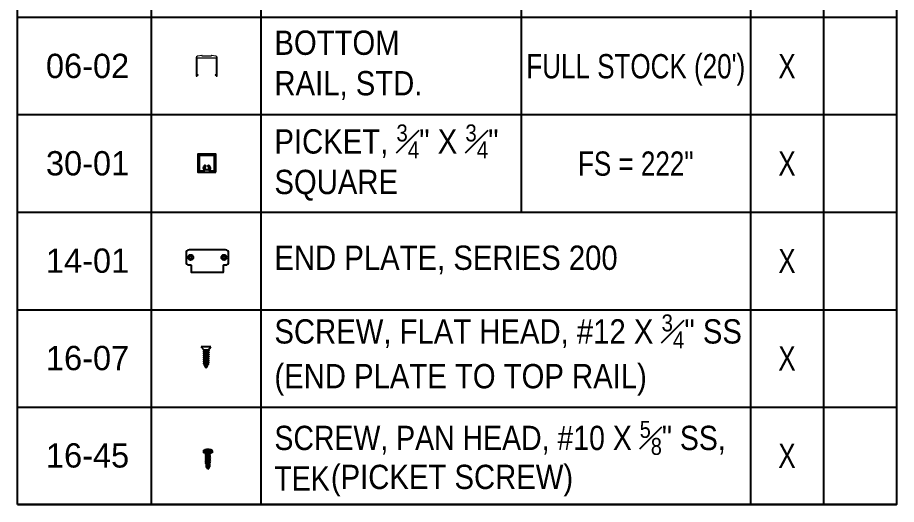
# Model space of a CAD drawing. Header units: inches. Extents: x -333 to 1223, y -450 to 45.
# Drawn here: x 192.6 to 264.9, y -421 to -380.9 of the extents above; entities that cross this region are included whole.
import ezdxf
from ezdxf.enums import TextEntityAlignment as Align

# ---------------------------------------------------------------- set-up
doc = ezdxf.new("R2010")
doc.units = ezdxf.units.IN
doc.header["$MEASUREMENT"] = 0
doc.layers.add('NOTES', color=7, linetype='Continuous')
doc.layers.add('PL', color=252, linetype='Continuous')
doc.styles.add('Schedule', font='GOTHIC.TTF', dxfattribs={"width": 0.9})

# ---------------------------------------------------------------- blocks, each defined once
blk = doc.blocks.new('*U273')
for p, q in [((0, -8.037), (66.27, -8.037)), ((10.993, -13.055), (10.993, -8.037)), ((19.993, -13.055), (19.993, -8.037)), ((41.402, -13.055), (41.402, -8.037)), ((60.27, -13.055), (60.27, -8.037)), ((66.27, -8.037), (66.27, -13.055)), ((66.27, -8.037), (72.27, -8.037)), ((0, -13.055), (66.27, -13.055))]:
    blk.add_line(p, q)
for points in [[(72.27, -13.055), (0, -13.055), (0, 0), (72.27, 0)], [(72.27, 0), (72.27, -77.171)], [(0, -77.171), (72.27, -77.171)]]:
    blk.add_lwpolyline(points)
at = {"layer": 'NOTES', "style": 'Schedule'}
for s, insert, char_height, width, attachment_point in [('{\\LPICKET GATE PARTS LIST}', (36.135, -4.019), 3, 72.26994, 5), ('PART#', (1.089, -9.544), 2, 9.47747, 1), ('IMAGE', (11.651, -9.649), 2, 9.47747, 1), ('NAME', (25.332, -9.544), 2, 9.47747, 1), ('LENGTH', (45.808, -9.544), 2, 9.47747, 1), ('QTY', (61.46, -9.544), 2, 9.47747, 1)]:
    blk.add_mtext(s, dxfattribs=dict(at, insert=insert, char_height=char_height, width=width, attachment_point=attachment_point))
blk = doc.blocks.new('20-02-BLOCK-1')
for p, q in [((72.27, 0), (0, 0)), ((0, -8.015), (0, 0)), ((10.993, 0), (10.993, -8.015)), ((19.993, 0), (19.993, -8.015)), ((41.402, 0), (41.402, -8.015)), ((60.27, 0), (60.27, -8.015)), ((66.27, 0), (66.27, -8.015)), ((72.27, 0), (72.27, -8.015))]:
    blk.add_line(p, q)
at = {"lineweight": 0}
blk.add_lwpolyline([(14.359, -3.985, -0.131652), (14.36, -3.98), (14.4, -3.911, 0.57735), (14.374, -3.866), (14.371, -3.866, 0.267949), (14.345, -3.881), (14.248, -4.05, 0.131652), (14.247, -4.055), (14.247, -4.058, 0.414214), (14.262, -4.073), (14.27, -4.073, -0.414214), (14.297, -4.1), (14.297, -4.101, -0.414214), (14.27, -4.128), (14.261, -4.128, 0.414214), (14.232, -4.157), (14.232, -4.159, 0.414214), (14.261, -4.188), (15.092, -4.188, 0.414214), (15.102, -4.178), (15.102, -4.073, -0.414214), (15.112, -4.063), (15.469, -4.063), (15.484, -4.048), (15.469, -4.063), (15.484, -4.048), (15.499, -4.063), (15.484, -4.048), (15.499, -4.063), (15.857, -4.063, -0.414214), (15.867, -4.073), (15.867, -4.178, 0.414214), (15.877, -4.188), (16.708, -4.188, 0.414214), (16.737, -4.159), (16.737, -4.157, 0.414214), (16.708, -4.128), (16.699, -4.128, -0.414214), (16.672, -4.101), (16.672, -4.1, -0.414214), (16.699, -4.073), (16.707, -4.073, 0.414214), (16.722, -4.058), (16.722, -4.055, 0.131652), (16.72, -4.05), (16.623, -3.881, 0.267949), (16.597, -3.866), (16.595, -3.866, 0.57735), (16.569, -3.911), (16.608, -3.983, -0.127612), (16.61, -3.988), (16.61, -4.108, -0.414214), (16.6, -4.118), (15.939, -4.118, -0.414214), (15.929, -4.108), (15.929, -4.003, 0.414214), (15.919, -3.993), (15.41, -3.993), (15.408, -3.993, 1), (15.403, -3.993), (15.398, -3.993, 1), (15.393, -3.993), (15.39, -3.993), (15.049, -3.993, 0.414214), (15.039, -4.003), (15.039, -4.108, -0.414214), (15.029, -4.118), (14.369, -4.118, -0.414214), (14.359, -4.108), (14.359, -3.985, -0.131652), (14.36, -3.98)], format="xyb", dxfattribs=at)
at = {"layer": 'NOTES', "style": 'Schedule'}
blk.add_text('20-02', height=2, dxfattribs=at).set_placement((5.755, -3.979), align=Align.MIDDLE_CENTER)
at = {"layer": 'NOTES', "insert": (21.12, -3.923), "char_height": 2, "width": 16.70677, "attachment_point": 4, "style": 'Schedule'}
blk.add_mtext('INFILL, STD.', dxfattribs=at)
at = {"layer": 'NOTES', "style": 'Schedule', "width": 0.8}
for tag, p in [('LEN', (50.836, -4.007)), ('QTY', (63.27, -4.007))]:
    blk.add_attdef(tag, text='', height=2, dxfattribs=at).set_placement(p, align=Align.MIDDLE_CENTER)
blk = doc.blocks.new('06-02-BLOCK-1')
for p, q in [((72.27, 0), (0, 0)), ((0, -8.015), (0, 0)), ((10.993, 0), (10.993, -8.015)), ((19.993, 0), (19.993, -8.015)), ((41.402, 0), (41.402, -8.015)), ((60.27, 0), (60.27, -8.015)), ((66.27, 0), (66.27, -8.015)), ((72.27, 0), (72.27, -8.015))]:
    blk.add_line(p, q)
at = {"lineweight": 0}
blk.add_lwpolyline([(15.177, -3.179, -0.414214), (15.167, -3.169), (15.167, -3.131, 0.472266), (15.155, -3.121), (14.799, -3.191, 0.358451), (14.698, -3.313), (14.698, -4.048), (14.714, -4.063), (14.698, -4.079), (14.698, -4.813), (14.757, -4.813, 0.57735), (14.765, -4.798), (14.747, -4.766, -0.57735), (14.756, -4.751), (14.824, -4.751, 1), (14.824, -4.701), (14.778, -4.701, -0.414214), (14.768, -4.691), (14.768, -3.323, -0.414214), (14.778, -3.313), (16.331, -3.313), (16.331, -4.691, -0.414214), (16.321, -4.701), (16.275, -4.701, 1), (16.275, -4.751), (16.344, -4.751, -0.57735), (16.352, -4.766), (16.334, -4.798, 0.57735), (16.342, -4.813), (16.401, -4.813), (16.401, -4.079), (16.386, -4.063), (16.401, -4.048), (16.401, -3.313, 0.358451), (16.3, -3.191), (15.944, -3.121, 0.472266), (15.932, -3.131), (15.932, -3.169, -0.414214), (15.922, -3.179)], format="xyb", close=True, dxfattribs=at)
at = {"layer": 'NOTES', "style": 'Schedule'}
blk.add_text('06-02', height=2, dxfattribs=at).set_placement((5.755, -3.979), align=Align.MIDDLE_CENTER)
at = {"layer": 'NOTES', "insert": (21.12, -3.923), "char_height": 2, "width": 16.70677, "attachment_point": 4, "style": 'Schedule'}
blk.add_mtext('BOTTOM RAIL, STD.', dxfattribs=at)
at = {"layer": 'NOTES', "style": 'Schedule', "width": 0.8}
for tag, p in [('LEN', (50.836, -4.007)), ('QTY', (63.27, -4.007))]:
    blk.add_attdef(tag, text='', height=2, dxfattribs=at).set_placement(p, align=Align.MIDDLE_CENTER)
blk = doc.blocks.new('30-01-BLOCK-1')
for p, q in [((72.27, 0), (0, 0)), ((0, -8.015), (0, 0)), ((10.993, 0), (10.993, -8.015)), ((19.993, 0), (19.993, -8.015)), ((41.402, 0), (41.402, -8.015)), ((60.27, 0), (60.27, -8.015)), ((66.27, 0), (66.27, -8.015)), ((72.27, 0), (72.27, -8.015))]:
    blk.add_line(p, q)
blk.add_lwpolyline([(16.316, -4.723), (16.316, -3.223), (14.816, -3.223), (14.816, -4.723)], close=True)
blk.add_lwpolyline([(15.769, -4.536, 0.652605), (15.798, -4.603), (16.196, -4.603), (16.196, -3.343), (14.936, -3.343), (14.936, -4.603), (15.333, -4.603, 0.652605), (15.363, -4.536, -0.404215), (15.373, -4.153, -1), (15.45, -4.232, 2.445695), (15.682, -4.232, -1), (15.759, -4.153, -0.404215)], format="xyb", close=True)
at = {"layer": 'NOTES', "style": 'Schedule'}
blk.add_text('30-01', height=2, dxfattribs=at).set_placement((5.755, -3.979), align=Align.MIDDLE_CENTER)
at = {"layer": 'NOTES', "insert": (21.12, -3.923), "char_height": 2, "width": 20.28279, "attachment_point": 4, "style": 'Schedule'}
blk.add_mtext('\\A1;PICKET, {\\H0.7x;\\S3#4;}" X {\\H0.7x;\\S3#4;}" SQUARE', dxfattribs=at)
at = {"layer": 'NOTES', "style": 'Schedule', "width": 0.8}
for tag, p in [('LEN', (50.836, -4.007)), ('QTY', (63.27, -4.007))]:
    blk.add_attdef(tag, text='', height=2, dxfattribs=at).set_placement(p, align=Align.MIDDLE_CENTER)
blk = doc.blocks.new('14-01-BLOCK')
for p, q in [((10.993, 0), (10.993, -8.015)), ((19.993, 0), (19.993, -8.015)), ((60.27, 0), (60.27, -8.015)), ((66.27, 0), (66.27, -8.015))]:
    blk.add_line(p, q)
blk.add_lwpolyline([(0, -8.015), (0, 0), (72.27, 0), (72.27, -8.015)])
blk.add_lwpolyline([(16.93, -4.917, 0.414214), (16.94, -4.907), (16.94, -4.73), (16.925, -4.715), (16.94, -4.7), (16.94, -4.35, -0.414214), (16.955, -4.335), (17.101, -4.335, 0.414214), (17.351, -4.085), (17.351, -3.335, 0.414214), (17.101, -3.085), (15.601, -3.085), (14.101, -3.085, 0.414214), (13.851, -3.335), (13.851, -4.085, 0.414214), (14.101, -4.335), (14.248, -4.335, -0.414214), (14.263, -4.35), (14.263, -4.7), (14.278, -4.715), (14.263, -4.73), (14.263, -4.907, 0.414214), (14.273, -4.917), (16.93, -4.917)], format="xyb")
for centre, radius in [((14.226, -3.71), 0.219), ((14.226, -3.71), 0.114), ((16.976, -3.71), 0.219), ((16.976, -3.71), 0.114)]:
    blk.add_circle(centre, radius)
at = {"layer": 'NOTES', "style": 'Schedule'}
blk.add_text('14-01', height=2, dxfattribs=at).set_placement((5.755, -3.979), align=Align.MIDDLE_CENTER)
at = {"layer": 'NOTES', "insert": (21.12, -3.923), "char_height": 2, "width": 39.15042, "attachment_point": 4, "style": 'Schedule'}
blk.add_mtext('\\A1;END PLATE, SERIES 200', dxfattribs=at)
at = {"layer": 'NOTES', "style": 'Schedule', "width": 0.8}
blk.add_attdef('QTY', text='', height=2, dxfattribs=at).set_placement((63.27, -4.007), align=Align.MIDDLE_CENTER)
blk = doc.blocks.new('16-07-BLOCK-1')
for p, q in [((10.993, 0), (10.993, -8.015)), ((19.993, 0), (19.993, -8.015)), ((60.27, 0), (60.27, -8.015)), ((66.27, 0), (66.27, -8.015))]:
    blk.add_line(p, q)
at = {"extrusion": (1, -4.28626e-16, 0)}
for p, q in [((15.501, -3.048), (15.104, -3.048)), ((15.341, -3.345), (15.104, -3.048)), ((15.501, -3.345), (15.341, -3.345)), ((15.341, -3.345), (15.341, -3.389)), ((15.341, -3.464), (15.341, -3.556)), ((15.897, -3.048), (15.501, -3.048)), ((15.536, -3.345), (15.501, -3.345)), ((15.661, -3.384), (15.661, -3.476)), ((15.661, -3.55), (15.661, -3.642)), ((15.68, -3.321), (15.897, -3.048)), ((15.68, -3.321), (15.722, -3.345)), ((15.341, -3.63), (15.341, -3.722)), ((15.341, -3.796), (15.341, -3.888)), ((15.341, -3.962), (15.341, -4.054)), ((15.341, -4.129), (15.341, -4.221)), ((15.341, -4.295), (15.341, -4.387)), ((15.661, -3.716), (15.661, -3.808)), ((15.661, -3.883), (15.661, -3.975)), ((15.661, -4.049), (15.661, -4.141)), ((15.661, -4.215), (15.661, -4.307)), ((15.342, -4.465), (15.282, -4.43)), ((15.282, -4.43), (15.282, -4.43)), ((15.661, -4.381), (15.661, -4.43))]:
    blk.add_line(p, q, dxfattribs=at)
blk.add_lwpolyline([(0, -8.015), (0, 0), (72.27, 0), (72.27, -8.015)])
for centre, start, end in [((15.803, -4.43), 183.52109, 229.16819), ((15.198, -4.43), 310.83181, 348.12201), ((15.198, -4.43), 351.7027, 0)]:
    blk.add_arc(centre, 0.463, start, end)
for points, weights, knots in [([(15.722, -3.345), (15.722, -3.359), (15.611, -3.373), (15.501, -3.387), (15.39, -3.4), (15.279, -3.414), (15.279, -3.428), (15.279, -3.431), (15.284, -3.433)], [1, 0.866025403784, 1, 0.866025403784, 1, 0.866025403784, 1, 0.973446195684, 0.957418334996], [0, 0, 0, 0.01111111, 0.01111111, 0.02222222, 0.02222222, 0.03333333, 0.03333333, 0.03553556, 0.03553556, 0.03553556]), ([(15.717, -3.506), (15.722, -3.509), (15.722, -3.511), (15.722, -3.525), (15.611, -3.539), (15.501, -3.553), (15.39, -3.567), (15.279, -3.581), (15.279, -3.594), (15.279, -3.597), (15.284, -3.6)], [0.957418334996, 0.973446195684, 1, 0.866025403784, 1, 0.866025403784, 1, 0.866025403784, 1, 0.973446195684, 0.957418334996], [0.06446444, 0.06446444, 0.06446444, 0.06666667, 0.06666667, 0.07777778, 0.07777778, 0.08888889, 0.08888889, 0.1, 0.1, 0.10220223, 0.10220223, 0.10220223]), ([(15.501, -3.422), (15.458, -3.429), (15.421, -3.436), (15.341, -3.45), (15.341, -3.464)], [0.933012701892, 0.933012701892, 1, 0.866025403784, 1], [0.01666667, 0.01666667, 0.01666667, 0.02222222, 0.02222222, 0.03333333, 0.03333333, 0.03333333]), ([(15.501, -3.588), (15.458, -3.596), (15.421, -3.602), (15.341, -3.616), (15.341, -3.63)], [0.933012701892, 0.933012701892, 1, 0.866025403784, 1], [0.08333333, 0.08333333, 0.08333333, 0.08888889, 0.08888889, 0.1, 0.1, 0.1]), ([(15.501, -3.351), (15.458, -3.359), (15.421, -3.365), (15.365, -3.375), (15.347, -3.386)], [0.933012701892, 0.933012701892, 1, 0.902826841694, 0.946615074009], [0.01666667, 0.01666667, 0.01666667, 0.02222222, 0.02222222, 0.03028123, 0.03028123, 0.03028123]), ([(15.501, -3.518), (15.458, -3.525), (15.421, -3.531), (15.365, -3.541), (15.347, -3.552)], [0.933012701892, 0.933012701892, 1, 0.902826841694, 0.946615074009], [0.08333333, 0.08333333, 0.08333333, 0.08888889, 0.08888889, 0.09694789, 0.09694789, 0.09694789]), ([(15.654, -3.388), (15.636, -3.398), (15.581, -3.408), (15.544, -3.415), (15.501, -3.422)], [0.946615074009, 0.902826841693, 1, 0.933012701892, 0.933012701892], [0.00305211, 0.00305211, 0.00305211, 0.01111111, 0.01111111, 0.01666667, 0.01666667, 0.01666667]), ([(15.661, -3.476), (15.661, -3.49), (15.581, -3.504), (15.544, -3.51), (15.501, -3.518)], [1, 0.866025403784, 1, 0.933012701892, 0.933012701892], [0.06666667, 0.06666667, 0.06666667, 0.07777778, 0.07777778, 0.08333333, 0.08333333, 0.08333333]), ([(15.654, -3.554), (15.636, -3.565), (15.581, -3.574), (15.544, -3.581), (15.501, -3.588)], [0.946615074009, 0.902826841693, 1, 0.933012701892, 0.933012701892], [0.06971877, 0.06971877, 0.06971877, 0.07777778, 0.07777778, 0.08333333, 0.08333333, 0.08333333]), ([(15.717, -3.672), (15.722, -3.675), (15.722, -3.678), (15.722, -3.691), (15.611, -3.705), (15.501, -3.719), (15.39, -3.733), (15.279, -3.747), (15.279, -3.761), (15.279, -3.763), (15.284, -3.766)], [0.957418334996, 0.973446195684, 1, 0.866025403784, 1, 0.866025403784, 1, 0.866025403784, 1, 0.973446195684, 0.957418334996], [0.13113111, 0.13113111, 0.13113111, 0.13333333, 0.13333333, 0.14444444, 0.14444444, 0.15555556, 0.15555556, 0.16666667, 0.16666667, 0.16886889, 0.16886889, 0.16886889]), ([(15.717, -3.839), (15.722, -3.841), (15.722, -3.844), (15.722, -3.858), (15.611, -3.872), (15.501, -3.885), (15.39, -3.899), (15.279, -3.913), (15.279, -3.927), (15.279, -3.929), (15.284, -3.932)], [0.957418334996, 0.973446195685, 1, 0.866025403784, 1, 0.866025403784, 1, 0.866025403784, 1, 0.973446195684, 0.957418334996], [0.19779777, 0.19779777, 0.19779777, 0.2, 0.2, 0.21111111, 0.21111111, 0.22222222, 0.22222222, 0.23333333, 0.23333333, 0.23553556, 0.23553556, 0.23553556]), ([(15.717, -4.005), (15.722, -4.008), (15.722, -4.01), (15.722, -4.024), (15.611, -4.038), (15.501, -4.052), (15.39, -4.065), (15.279, -4.079), (15.279, -4.093), (15.279, -4.096), (15.284, -4.098)], [0.957418334996, 0.973446195685, 1, 0.866025403784, 1, 0.866025403784, 1, 0.866025403784, 1, 0.973446195684, 0.957418334996], [0.26446444, 0.26446444, 0.26446444, 0.26666667, 0.26666667, 0.27777778, 0.27777778, 0.28888889, 0.28888889, 0.3, 0.3, 0.30220223, 0.30220223, 0.30220223]), ([(15.717, -4.171), (15.722, -4.174), (15.722, -4.176), (15.722, -4.19), (15.611, -4.204), (15.501, -4.218), (15.39, -4.232), (15.279, -4.246), (15.279, -4.259), (15.279, -4.262), (15.284, -4.265)], [0.957418334999, 0.973446195687, 1, 0.866025403784, 1, 0.866025403784, 1, 0.866025403784, 1, 0.973446195684, 0.957418334996], [0.86446444, 0.86446444, 0.86446444, 0.86666667, 0.86666667, 0.87777778, 0.87777778, 0.88888889, 0.88888889, 0.9, 0.9, 0.90220223, 0.90220223, 0.90220223]), ([(15.501, -3.754), (15.458, -3.762), (15.421, -3.768), (15.341, -3.782), (15.341, -3.796)], [0.933012701892, 0.933012701892, 1, 0.866025403784, 1], [0.15, 0.15, 0.15, 0.15555556, 0.15555556, 0.16666667, 0.16666667, 0.16666667]), ([(15.501, -3.921), (15.458, -3.928), (15.421, -3.935), (15.341, -3.948), (15.341, -3.962)], [0.933012701892, 0.933012701892, 1, 0.866025403784, 1], [0.21666667, 0.21666667, 0.21666667, 0.22222222, 0.22222222, 0.23333333, 0.23333333, 0.23333333]), ([(15.501, -4.087), (15.458, -4.094), (15.421, -4.101), (15.341, -4.115), (15.341, -4.129)], [0.933012701892, 0.933012701892, 1, 0.866025403784, 1], [0.28333333, 0.28333333, 0.28333333, 0.28888889, 0.28888889, 0.3, 0.3, 0.3]), ([(15.501, -4.253), (15.458, -4.261), (15.421, -4.267), (15.341, -4.281), (15.341, -4.295)], [0.933012701892, 0.933012701892, 1, 0.866025403784, 1], [0.88333333, 0.88333333, 0.88333333, 0.88888889, 0.88888889, 0.9, 0.9, 0.9]), ([(15.501, -3.684), (15.458, -3.691), (15.421, -3.698), (15.365, -3.707), (15.347, -3.718)], [0.933012701892, 0.933012701892, 1, 0.902826841694, 0.946615074009], [0.15, 0.15, 0.15, 0.15555556, 0.15555556, 0.16361456, 0.16361456, 0.16361456]), ([(15.501, -3.85), (15.458, -3.857), (15.421, -3.864), (15.365, -3.873), (15.347, -3.884)], [0.933012701892, 0.933012701892, 1, 0.902826841694, 0.946615074009], [0.21666667, 0.21666667, 0.21666667, 0.22222222, 0.22222222, 0.23028123, 0.23028123, 0.23028123]), ([(15.501, -4.016), (15.458, -4.024), (15.421, -4.03), (15.365, -4.04), (15.347, -4.051)], [0.933012701892, 0.933012701892, 1, 0.902826841694, 0.946615074009], [0.28333333, 0.28333333, 0.28333333, 0.28888889, 0.28888889, 0.29694789, 0.29694789, 0.29694789]), ([(15.501, -4.183), (15.458, -4.19), (15.421, -4.196), (15.365, -4.206), (15.347, -4.217)], [0.933012701892, 0.933012701892, 1, 0.902826841694, 0.946615074009], [0.88333333, 0.88333333, 0.88333333, 0.88888889, 0.88888889, 0.89694789, 0.89694789, 0.89694789]), ([(15.661, -3.642), (15.661, -3.656), (15.581, -3.67), (15.544, -3.676), (15.501, -3.684)], [1, 0.866025403784, 1, 0.933012701892, 0.933012701892], [0.13333333, 0.13333333, 0.13333333, 0.14444444, 0.14444444, 0.15, 0.15, 0.15]), ([(15.654, -3.72), (15.636, -3.731), (15.581, -3.741), (15.544, -3.747), (15.501, -3.754)], [0.946615074009, 0.902826841693, 1, 0.933012701892, 0.933012701892], [0.13638544, 0.13638544, 0.13638544, 0.14444444, 0.14444444, 0.15, 0.15, 0.15]), ([(15.661, -3.808), (15.661, -3.822), (15.581, -3.836), (15.544, -3.843), (15.501, -3.85)], [1, 0.866025403784, 1, 0.933012701892, 0.933012701892], [0.2, 0.2, 0.2, 0.21111111, 0.21111111, 0.21666667, 0.21666667, 0.21666667]), ([(15.654, -3.886), (15.636, -3.897), (15.581, -3.907), (15.544, -3.913), (15.501, -3.921)], [0.946615074009, 0.902826841693, 1, 0.933012701892, 0.933012701892], [0.20305211, 0.20305211, 0.20305211, 0.21111111, 0.21111111, 0.21666667, 0.21666667, 0.21666667]), ([(15.661, -3.975), (15.661, -3.989), (15.581, -4.002), (15.544, -4.009), (15.501, -4.016)], [1, 0.866025403784, 1, 0.933012701892, 0.933012701892], [0.26666667, 0.26666667, 0.26666667, 0.27777778, 0.27777778, 0.28333333, 0.28333333, 0.28333333]), ([(15.654, -4.053), (15.636, -4.063), (15.581, -4.073), (15.544, -4.08), (15.501, -4.087)], [0.946615074009, 0.902826841693, 1, 0.933012701892, 0.933012701892], [0.26971877, 0.26971877, 0.26971877, 0.27777778, 0.27777778, 0.28333333, 0.28333333, 0.28333333]), ([(15.661, -4.141), (15.661, -4.155), (15.581, -4.169), (15.544, -4.175), (15.501, -4.183)], [1, 0.866025403784, 1, 0.933012701892, 0.933012701892], [0.86666667, 0.86666667, 0.86666667, 0.87777778, 0.87777778, 0.88333333, 0.88333333, 0.88333333]), ([(15.654, -4.219), (15.636, -4.23), (15.581, -4.239), (15.544, -4.246), (15.501, -4.253)], [0.946615074009, 0.902826841693, 1, 0.933012701892, 0.933012701892], [0.86971877, 0.86971877, 0.86971877, 0.87777778, 0.87777778, 0.88333333, 0.88333333, 0.88333333]), ([(15.661, -4.307), (15.661, -4.321), (15.581, -4.335), (15.544, -4.341), (15.501, -4.349)], [1, 0.866025403784, 1, 0.933012701892, 0.933012701892], [0.93333333, 0.93333333, 0.93333333, 0.94444444, 0.94444444, 0.95, 0.95, 0.95]), ([(15.717, -4.337), (15.722, -4.34), (15.722, -4.343), (15.722, -4.356), (15.611, -4.37), (15.501, -4.384), (15.39, -4.398), (15.279, -4.412), (15.279, -4.426), (15.279, -4.428), (15.282, -4.43)], [0.957418334999, 0.973446195687, 1, 0.866025403784, 1, 0.866025403784, 1, 0.866025403784, 1, 0.979341712217, 0.965054256907], [0.93113111, 0.93113111, 0.93113111, 0.93333333, 0.93333333, 0.94444444, 0.94444444, 0.95555556, 0.95555556, 0.96666667, 0.96666667, 0.96837995, 0.96837995, 0.96837995]), ([(15.44, -4.43), (15.43, -4.432), (15.421, -4.433), (15.341, -4.447), (15.341, -4.461), (15.341, -4.463), (15.342, -4.464)], [0.969712313046, 0.982595035367, 1, 0.866025403784, 1, 0.983424246532, 0.970950100544], [0.95411208, 0.95411208, 0.95411208, 0.95555556, 0.95555556, 0.96666667, 0.96666667, 0.96804137, 0.96804137, 0.96804137]), ([(15.501, -4.349), (15.458, -4.356), (15.421, -4.363), (15.365, -4.372), (15.347, -4.383)], [0.933012701892, 0.933012701892, 1, 0.902826841694, 0.946615074009], [0.95, 0.95, 0.95, 0.95555556, 0.95555556, 0.96361456, 0.96361456, 0.96361456]), ([(15.654, -4.385), (15.636, -4.396), (15.581, -4.406), (15.544, -4.412), (15.501, -4.419)], [0.946615074009, 0.902826841693, 1, 0.933012701892, 0.933012701892], [0.93638544, 0.93638544, 0.93638544, 0.94444444, 0.94444444, 0.95, 0.95, 0.95])]:
    blk.add_rational_spline(points, weights, degree=2, knots=knots)
for points, degree in [([(15.284, -3.423), (15.305, -3.411), (15.326, -3.398), (15.347, -3.386)], 3), ([(15.341, -3.467), (15.322, -3.456), (15.303, -3.444), (15.284, -3.433)], 3), ([(15.284, -3.589), (15.305, -3.577), (15.326, -3.564), (15.347, -3.552)], 3), ([(15.341, -3.633), (15.322, -3.622), (15.303, -3.611), (15.284, -3.6)], 3), ([(15.717, -3.35), (15.696, -3.363), (15.675, -3.375), (15.654, -3.388)], 3), ([(15.717, -3.516), (15.696, -3.529), (15.675, -3.541), (15.654, -3.554)], 3), ([(15.661, -3.473), (15.68, -3.484), (15.699, -3.495), (15.717, -3.506)], 3), ([(15.284, -3.756), (15.305, -3.743), (15.326, -3.731), (15.347, -3.718)], 3), ([(15.341, -3.799), (15.322, -3.788), (15.303, -3.777), (15.284, -3.766)], 3), ([(15.284, -3.922), (15.305, -3.909), (15.326, -3.897), (15.347, -3.884)], 3), ([(15.341, -3.966), (15.322, -3.954), (15.303, -3.943), (15.284, -3.932)], 3), ([(15.284, -4.088), (15.305, -4.076), (15.326, -4.063), (15.347, -4.051)], 3), ([(15.341, -4.132), (15.322, -4.121), (15.303, -4.109), (15.284, -4.098)], 3), ([(15.284, -4.254), (15.305, -4.242), (15.326, -4.229), (15.347, -4.217)], 3), ([(15.341, -4.298), (15.322, -4.287), (15.303, -4.276), (15.284, -4.265)], 3), ([(15.717, -3.683), (15.696, -3.695), (15.675, -3.708), (15.654, -3.72)], 3), ([(15.717, -3.849), (15.696, -3.861), (15.675, -3.874), (15.654, -3.886)], 3), ([(15.717, -4.015), (15.696, -4.028), (15.675, -4.04), (15.654, -4.053)], 3), ([(15.717, -4.181), (15.696, -4.194), (15.675, -4.206), (15.654, -4.219)], 3), ([(15.661, -3.639), (15.68, -3.65), (15.699, -3.661), (15.717, -3.672)], 3), ([(15.661, -3.805), (15.68, -3.816), (15.699, -3.828), (15.717, -3.839)], 3), ([(15.661, -3.971), (15.68, -3.983), (15.699, -3.994), (15.717, -4.005)], 3), ([(15.661, -4.138), (15.68, -4.149), (15.699, -4.16), (15.717, -4.171)], 3), ([(15.661, -4.304), (15.68, -4.315), (15.699, -4.326), (15.717, -4.337)], 3), ([(15.342, -4.465), (15.282, -4.43)], 1), ([(15.284, -4.421), (15.305, -4.408), (15.326, -4.396), (15.347, -4.383)], 3), ([(15.342, -4.465), (15.331, -4.459), (15.321, -4.452), (15.31, -4.446)], 3), ([(15.671, -4.513), (15.663, -4.518), (15.655, -4.523), (15.648, -4.527)], 3), ([(15.717, -4.348), (15.696, -4.36), (15.675, -4.373), (15.654, -4.385)], 3), ([(15.657, -4.491), (15.662, -4.494), (15.667, -4.497), (15.672, -4.5)], 3)]:
    blk.add_open_spline(points, degree=degree)
for points, weights in [([(15.536, -3.345), (15.519, -3.348), (15.501, -3.351)], [0.944992320863, 0.933012701892, 0.933012701892]), ([(15.501, -4.419), (15.469, -4.425), (15.44, -4.43)], [0.933012701892, 0.933012701892, 0.969712313046])]:
    blk.add_rational_spline(points, weights, degree=2)
for points, knots in [([(15.68, -3.321), (15.679, -3.323), (15.674, -3.324), (15.659, -3.329), (15.649, -3.331), (15.623, -3.335), (15.608, -3.337), (15.574, -3.341), (15.556, -3.343), (15.536, -3.345)], [0, 0, 0, 0, 0.000832023, 0.000832023, 0.001664046, 0.001664046, 0.002496069, 0.002496069, 0.003328092, 0.003328092, 0.003328092, 0.003328092]), ([(15.672, -4.5), (15.678, -4.504), (15.679, -4.508), (15.661, -4.521), (15.617, -4.53), (15.513, -4.548), (15.455, -4.557), (15.404, -4.57), (15.393, -4.573), (15.386, -4.577)], [0.3220762, 0.3220762, 0.3220762, 0.3220762, 0.375625, 0.375625, 0.5005, 0.5005, 0.625375, 0.625375, 0.6726692, 0.6726692, 0.6726692, 0.6726692]), ([(15.386, -4.577), (15.391, -4.574), (15.398, -4.572), (15.414, -4.566), (15.424, -4.564), (15.444, -4.559), (15.455, -4.557), (15.477, -4.552), (15.489, -4.549), (15.501, -4.547)], [0, 0, 0, 0, 0.000523591, 0.000523591, 0.001047182, 0.001047182, 0.001570773, 0.001570773, 0.002094364, 0.002094364, 0.002094364, 0.002094364]), ([(15.501, -4.555), (15.489, -4.557), (15.477, -4.559), (15.455, -4.562), (15.444, -4.564), (15.424, -4.568), (15.415, -4.57), (15.399, -4.573), (15.392, -4.575), (15.386, -4.577)], [0.009867519, 0.009867519, 0.009867519, 0.009867519, 0.01038022, 0.01038022, 0.010892921, 0.010892921, 0.011405621, 0.011405621, 0.011918322, 0.011918322, 0.011918322, 0.011918322]), ([(15.501, -4.547), (15.511, -4.544), (15.521, -4.542), (15.541, -4.538), (15.551, -4.536), (15.57, -4.532), (15.579, -4.529), (15.596, -4.525), (15.604, -4.523), (15.625, -4.517), (15.637, -4.513), (15.648, -4.506), (15.651, -4.504), (15.655, -4.5), (15.656, -4.498), (15.656, -4.497)], [0.002094364, 0.002094364, 0.002094364, 0.002094364, 0.002542505, 0.002542505, 0.002990646, 0.002990646, 0.003438787, 0.003438787, 0.003886928, 0.003886928, 0.004783211, 0.004783211, 0.005231352, 0.005231352, 0.005594232, 0.005594232, 0.005594232, 0.005594232]), ([(15.648, -4.527), (15.646, -4.528), (15.643, -4.529), (15.636, -4.532), (15.632, -4.533), (15.621, -4.536), (15.615, -4.537), (15.601, -4.54), (15.593, -4.541), (15.576, -4.544), (15.568, -4.546), (15.54, -4.55), (15.52, -4.552), (15.501, -4.555)], [0.00693309, 0.00693309, 0.00693309, 0.00693309, 0.00728833, 0.00728833, 0.007718195, 0.007718195, 0.00814806, 0.00814806, 0.008577925, 0.008577925, 0.00900779, 0.00900779, 0.009867519, 0.009867519, 0.009867519, 0.009867519])]:
    blk.add_open_spline(points, degree=3, knots=knots)
at = {"layer": 'NOTES', "style": 'Schedule'}
blk.add_text('16-07', height=2, dxfattribs=at).set_placement((5.755, -3.979), align=Align.MIDDLE_CENTER)
at = {"layer": 'NOTES', "insert": (21.12, -1.788), "char_height": 2, "width": 39.15042, "attachment_point": 4, "style": 'Schedule'}
blk.add_mtext('\\A1;SCREW, FLAT HEAD, #12 X {\\H0.7x;\\S3#4;}" SS', dxfattribs=at)
at = {"layer": 'NOTES', "style": 'Schedule', "width": 0.8}
blk.add_attdef('QTY', text='', height=2, dxfattribs=at).set_placement((63.27, -4.007), align=Align.MIDDLE_CENTER)
at = {"layer": 'NOTES', "style": 'Schedule', "width": 0.9}
blk.add_attdef('DESC.', text='', height=2, dxfattribs=at).set_placement((21.12, -5.471), align=Align.MIDDLE_LEFT)
blk = doc.blocks.new('16-45-BLOCK-1')
for p, q in [((10.993, 0), (10.993, -8.015)), ((19.993, 0), (19.993, -8.015)), ((60.27, 0), (60.27, -8.015)), ((66.27, 0), (66.27, -8.015)), ((15.281, -3.603), (16.015, -3.603)), ((15.281, -3.603), (15.281, -3.77)), ((15.991, -3.567), (15.304, -3.567)), ((15.523, -3.511), (15.523, -3.502)), ((15.773, -3.502), (15.773, -3.511)), ((16.015, -3.603), (16.015, -3.77)), ((16.015, -3.77), (15.281, -3.77)), ((15.459, -3.77), (15.507, -3.798)), ((15.507, -3.798), (15.507, -3.77)), ((15.507, -3.798), (15.507, -3.861)), ((15.507, -3.92), (15.507, -3.983)), ((15.507, -4.042), (15.507, -4.105)), ((15.507, -4.162), (15.507, -4.225)), ((15.507, -4.282), (15.507, -4.345)), ((15.789, -3.77), (15.789, -3.803)), ((15.789, -3.862), (15.789, -3.925)), ((15.789, -3.984), (15.789, -4.047)), ((15.789, -4.104), (15.789, -4.167)), ((15.789, -4.224), (15.789, -4.287)), ((15.507, -4.402), (15.507, -4.465)), ((15.507, -4.522), (15.507, -4.585)), ((15.507, -4.642), (15.507, -4.913)), ((15.595, -4.913), (15.507, -4.913)), ((15.648, -5.114), (15.507, -4.913)), ((15.595, -4.913), (15.648, -5.114)), ((15.648, -5.114), (15.648, -4.673)), ((15.648, -5.114), (15.773, -4.913)), ((15.648, -5.114), (15.789, -4.913)), ((15.789, -4.913), (15.773, -4.913)), ((15.789, -4.344), (15.789, -4.407)), ((15.789, -4.464), (15.789, -4.527)), ((15.789, -4.584), (15.789, -4.655)), ((15.789, -4.695), (15.789, -4.913))]:
    blk.add_line(p, q)
blk.add_lwpolyline([(0, -8.015), (0, 0), (72.27, 0), (72.27, -8.015)], close=True)
for centre, radius, start, end in [((15.321, -3.603), 0.04, 114.58171, 180), ((15.648, -4.318), 0.826, 98.70331, 114.58171), ((15.648, -4.318), 0.817, 90, 98.80549), ((15.648, -4.318), 0.817, 81.19451, 90), ((15.648, -4.318), 0.826, 65.41829, 81.29669), ((15.975, -3.603), 0.04, 0, 65.41829)]:
    blk.add_arc(centre, radius, start, end)
for points, weights, degree in [([(15.459, -3.77), (15.459, -3.772), (15.461, -3.773)], [1, 0.977640252472, 0.962743984196], 2), ([(15.638, -4.713), (15.623, -4.774), (15.608, -4.841), (15.595, -4.913)], [1, 0.991735716895, 0.991735716895, 1], 3), ([(15.648, -4.673), (15.645, -4.681), (15.643, -4.69), (15.641, -4.698)], [1, 0.999833661376, 0.999833661376, 1], 3), ([(15.648, -4.673), (15.65, -4.673), (15.652, -4.673), (15.654, -4.673)], [1, 0.999830949841, 0.999830949841, 1], 3), ([(15.648, -4.673), (15.648, -4.673), (15.648, -4.673), (15.648, -4.673)], [1, 0.999999933557, 0.999999933557, 1], 3), ([(15.686, -4.689), (15.676, -4.68), (15.665, -4.674), (15.654, -4.673)], [1, 0.995504526106, 0.995504526106, 1], 3), ([(15.773, -4.913), (15.758, -4.82), (15.733, -4.748), (15.702, -4.707)], [1, 0.959782211939, 0.959782211939, 1], 3)]:
    blk.add_rational_spline(points, weights, degree=degree)
for points, weights, knots in [([(15.834, -3.829), (15.837, -3.831), (15.837, -3.832), (15.837, -3.842), (15.742, -3.852), (15.648, -3.862), (15.553, -3.872), (15.459, -3.882), (15.459, -3.892), (15.459, -3.894), (15.461, -3.895)], [0.962743984196, 0.977640252472, 1, 0.866025403784, 1, 0.866025403784, 1, 0.866025403784, 1, 0.977640252472, 0.962743984196], [0.63354554, 0.63354554, 0.63354554, 0.63461538, 0.63461538, 0.64102564, 0.64102564, 0.6474359, 0.6474359, 0.65384615, 0.65384615, 0.654916, 0.654916, 0.654916]), ([(15.834, -3.951), (15.837, -3.953), (15.837, -3.954), (15.837, -3.964), (15.742, -3.974), (15.648, -3.984), (15.553, -3.994), (15.459, -4.004), (15.459, -4.014), (15.459, -4.016), (15.461, -4.017)], [0.962743984196, 0.977640252472, 1, 0.866025403784, 1, 0.866025403784, 1, 0.866025403784, 1, 0.977640252472, 0.962743984196], [0.74893016, 0.74893016, 0.74893016, 0.75, 0.75, 0.75641026, 0.75641026, 0.76282051, 0.76282051, 0.76923077, 0.76923077, 0.77030061, 0.77030061, 0.77030061]), ([(15.834, -4.071), (15.837, -4.073), (15.837, -4.074), (15.837, -4.084), (15.742, -4.094), (15.648, -4.104), (15.553, -4.114), (15.459, -4.124), (15.459, -4.134), (15.459, -4.136), (15.461, -4.137)], [0.962743984194, 0.977640252471, 1, 0.866025403784, 1, 0.866025403784, 1, 0.866025403784, 1, 0.977640252472, 0.962743984196], [0.7873917, 0.7873917, 0.7873917, 0.78846154, 0.78846154, 0.79487179, 0.79487179, 0.80128205, 0.80128205, 0.80769231, 0.80769231, 0.80876215, 0.80876215, 0.80876215]), ([(15.834, -4.191), (15.837, -4.193), (15.837, -4.194), (15.837, -4.204), (15.742, -4.214), (15.648, -4.224), (15.553, -4.234), (15.459, -4.244), (15.459, -4.254), (15.459, -4.256), (15.461, -4.257)], [0.962743984196, 0.977640252472, 1, 0.866025403784, 1, 0.866025403784, 1, 0.866025403784, 1, 0.977640252472, 0.962743984196], [0.82585323, 0.82585323, 0.82585323, 0.82692308, 0.82692308, 0.83333333, 0.83333333, 0.83974359, 0.83974359, 0.84615385, 0.84615385, 0.84722369, 0.84722369, 0.84722369]), ([(15.834, -4.311), (15.837, -4.313), (15.837, -4.314), (15.837, -4.324), (15.742, -4.334), (15.648, -4.344), (15.553, -4.354), (15.459, -4.364), (15.459, -4.374), (15.459, -4.376), (15.461, -4.377)], [0.962743984196, 0.977640252472, 1, 0.866025403784, 1, 0.866025403784, 1, 0.866025403784, 1, 0.977640252469, 0.962743984191], [0.86431477, 0.86431477, 0.86431477, 0.86538462, 0.86538462, 0.87179487, 0.87179487, 0.87820513, 0.87820513, 0.88461538, 0.88461538, 0.88568523, 0.88568523, 0.88568523]), ([(15.648, -3.89), (15.61, -3.895), (15.577, -3.9), (15.507, -3.91), (15.507, -3.92)], [0.933012701892, 0.933012701892, 1, 0.866025403784, 1], [0.644230769, 0.644230769, 0.644230769, 0.647435897, 0.647435897, 0.653846154, 0.653846154, 0.653846154]), ([(15.648, -4.012), (15.61, -4.017), (15.577, -4.022), (15.507, -4.032), (15.507, -4.042)], [0.933012701892, 0.933012701892, 1, 0.866025403784, 1], [0.759615385, 0.759615385, 0.759615385, 0.762820513, 0.762820513, 0.769230769, 0.769230769, 0.769230769]), ([(15.648, -4.132), (15.61, -4.137), (15.577, -4.142), (15.507, -4.152), (15.507, -4.162)], [0.933012701892, 0.933012701892, 1, 0.866025403784, 1], [0.798076923, 0.798076923, 0.798076923, 0.801282051, 0.801282051, 0.807692308, 0.807692308, 0.807692308]), ([(15.648, -4.252), (15.61, -4.257), (15.577, -4.262), (15.507, -4.272), (15.507, -4.282)], [0.933012701892, 0.933012701892, 1, 0.866025403784, 1], [0.836538462, 0.836538462, 0.836538462, 0.83974359, 0.83974359, 0.846153846, 0.846153846, 0.846153846]), ([(15.648, -3.835), (15.61, -3.84), (15.577, -3.845), (15.524, -3.852), (15.51, -3.86)], [0.933012701892, 0.933012701892, 1, 0.896179909562, 0.953265117337], [0.644230769, 0.644230769, 0.644230769, 0.647435897, 0.647435897, 0.652403357, 0.652403357, 0.652403357]), ([(15.648, -3.957), (15.61, -3.962), (15.577, -3.967), (15.524, -3.974), (15.51, -3.982)], [0.933012701892, 0.933012701892, 1, 0.896179909562, 0.953265117337], [0.759615385, 0.759615385, 0.759615385, 0.762820513, 0.762820513, 0.767787972, 0.767787972, 0.767787972]), ([(15.648, -4.077), (15.61, -4.082), (15.577, -4.087), (15.524, -4.094), (15.51, -4.102)], [0.933012701892, 0.933012701892, 1, 0.896179909562, 0.953265117337], [0.798076923, 0.798076923, 0.798076923, 0.801282051, 0.801282051, 0.806249511, 0.806249511, 0.806249511]), ([(15.648, -4.197), (15.61, -4.202), (15.577, -4.207), (15.524, -4.214), (15.51, -4.222)], [0.933012701892, 0.933012701892, 1, 0.896179909562, 0.953265117337], [0.836538462, 0.836538462, 0.836538462, 0.83974359, 0.83974359, 0.844711049, 0.844711049, 0.844711049]), ([(15.648, -4.317), (15.61, -4.322), (15.577, -4.327), (15.524, -4.334), (15.51, -4.342)], [0.933012701892, 0.933012701892, 1, 0.896179909562, 0.953265117337], [0.875, 0.875, 0.875, 0.878205128, 0.878205128, 0.883172588, 0.883172588, 0.883172588]), ([(15.789, -3.805), (15.789, -3.815), (15.718, -3.825), (15.685, -3.829), (15.648, -3.835)], [1, 0.866025403784, 1, 0.933012701892, 0.933012701892], [0.634615385, 0.634615385, 0.634615385, 0.641025641, 0.641025641, 0.644230769, 0.644230769, 0.644230769]), ([(15.785, -3.864), (15.771, -3.873), (15.718, -3.88), (15.685, -3.885), (15.648, -3.89)], [0.953265117337, 0.896179909562, 1, 0.933012701892, 0.933012701892], [0.636058181, 0.636058181, 0.636058181, 0.641025641, 0.641025641, 0.644230769, 0.644230769, 0.644230769]), ([(15.789, -3.927), (15.789, -3.937), (15.718, -3.947), (15.685, -3.951), (15.648, -3.957)], [1, 0.866025403784, 1, 0.933012701892, 0.933012701892], [0.75, 0.75, 0.75, 0.756410256, 0.756410256, 0.759615385, 0.759615385, 0.759615385]), ([(15.785, -3.986), (15.771, -3.995), (15.718, -4.002), (15.685, -4.007), (15.648, -4.012)], [0.953265117337, 0.896179909562, 1, 0.933012701892, 0.933012701892], [0.751442797, 0.751442797, 0.751442797, 0.756410256, 0.756410256, 0.759615385, 0.759615385, 0.759615385]), ([(15.789, -4.047), (15.789, -4.057), (15.718, -4.067), (15.685, -4.071), (15.648, -4.077)], [1, 0.866025403784, 1, 0.933012701892, 0.933012701892], [0.788461538, 0.788461538, 0.788461538, 0.794871795, 0.794871795, 0.798076923, 0.798076923, 0.798076923]), ([(15.785, -4.106), (15.771, -4.115), (15.718, -4.122), (15.685, -4.127), (15.648, -4.132)], [0.953265117337, 0.896179909562, 1, 0.933012701892, 0.933012701892], [0.789904335, 0.789904335, 0.789904335, 0.794871795, 0.794871795, 0.798076923, 0.798076923, 0.798076923]), ([(15.789, -4.167), (15.789, -4.177), (15.718, -4.187), (15.685, -4.191), (15.648, -4.197)], [1, 0.866025403784, 1, 0.933012701892, 0.933012701892], [0.826923077, 0.826923077, 0.826923077, 0.833333333, 0.833333333, 0.836538462, 0.836538462, 0.836538462]), ([(15.785, -4.226), (15.771, -4.235), (15.718, -4.242), (15.685, -4.247), (15.648, -4.252)], [0.953265117337, 0.896179909562, 1, 0.933012701892, 0.933012701892], [0.828365874, 0.828365874, 0.828365874, 0.833333333, 0.833333333, 0.836538462, 0.836538462, 0.836538462]), ([(15.789, -4.287), (15.789, -4.297), (15.718, -4.307), (15.685, -4.311), (15.648, -4.317)], [1, 0.866025403784, 1, 0.933012701892, 0.933012701892], [0.865384615, 0.865384615, 0.865384615, 0.871794872, 0.871794872, 0.875, 0.875, 0.875]), ([(15.834, -4.431), (15.837, -4.433), (15.837, -4.434), (15.837, -4.444), (15.742, -4.454), (15.648, -4.464), (15.553, -4.474), (15.459, -4.484), (15.459, -4.494), (15.459, -4.496), (15.461, -4.497)], [0.962743984196, 0.977640252472, 1, 0.866025403784, 1, 0.866025403784, 1, 0.866025403784, 1, 0.977640252472, 0.962743984196], [0.90277631, 0.90277631, 0.90277631, 0.90384615, 0.90384615, 0.91025641, 0.91025641, 0.91666667, 0.91666667, 0.92307692, 0.92307692, 0.92414677, 0.92414677, 0.92414677]), ([(15.834, -4.551), (15.837, -4.553), (15.837, -4.554), (15.837, -4.564), (15.742, -4.574), (15.648, -4.584), (15.553, -4.594), (15.459, -4.604), (15.459, -4.614), (15.459, -4.616), (15.461, -4.617)], [0.962743984196, 0.977640252472, 1, 0.866025403784, 1, 0.866025403784, 1, 0.866025403784, 1, 0.97764025247, 0.962743984193], [0.94123785, 0.94123785, 0.94123785, 0.94230769, 0.94230769, 0.94871795, 0.94871795, 0.95512821, 0.95512821, 0.96153846, 0.96153846, 0.9626083, 0.9626083, 0.9626083]), ([(15.648, -4.372), (15.61, -4.377), (15.577, -4.382), (15.507, -4.392), (15.507, -4.402)], [0.933012701892, 0.933012701892, 1, 0.866025403784, 1], [0.875, 0.875, 0.875, 0.878205128, 0.878205128, 0.884615385, 0.884615385, 0.884615385]), ([(15.648, -4.492), (15.61, -4.497), (15.577, -4.502), (15.507, -4.512), (15.507, -4.522)], [0.933012701892, 0.933012701892, 1, 0.866025403784, 1], [0.913461538, 0.913461538, 0.913461538, 0.916666667, 0.916666667, 0.923076923, 0.923076923, 0.923076923]), ([(15.648, -4.612), (15.61, -4.617), (15.577, -4.622), (15.507, -4.632), (15.507, -4.642)], [0.933012701892, 0.933012701892, 1, 0.866025403784, 1], [0.951923077, 0.951923077, 0.951923077, 0.955128205, 0.955128205, 0.961538462, 0.961538462, 0.961538462]), ([(15.648, -4.437), (15.61, -4.442), (15.577, -4.447), (15.524, -4.454), (15.51, -4.462)], [0.933012701892, 0.933012701892, 1, 0.896179909562, 0.953265117337], [0.913461538, 0.913461538, 0.913461538, 0.916666667, 0.916666667, 0.921634126, 0.921634126, 0.921634126]), ([(15.648, -4.557), (15.61, -4.562), (15.577, -4.567), (15.524, -4.574), (15.51, -4.582)], [0.933012701892, 0.933012701892, 1, 0.896179909562, 0.953265117337], [0.951923077, 0.951923077, 0.951923077, 0.955128205, 0.955128205, 0.960095665, 0.960095665, 0.960095665]), ([(15.785, -4.346), (15.771, -4.355), (15.718, -4.362), (15.685, -4.367), (15.648, -4.372)], [0.953265117337, 0.896179909562, 1, 0.933012701892, 0.933012701892], [0.866827412, 0.866827412, 0.866827412, 0.871794872, 0.871794872, 0.875, 0.875, 0.875]), ([(15.789, -4.407), (15.789, -4.417), (15.718, -4.427), (15.685, -4.431), (15.648, -4.437)], [1, 0.866025403784, 1, 0.933012701892, 0.933012701892], [0.903846154, 0.903846154, 0.903846154, 0.91025641, 0.91025641, 0.913461538, 0.913461538, 0.913461538]), ([(15.785, -4.466), (15.771, -4.475), (15.718, -4.482), (15.685, -4.487), (15.648, -4.492)], [0.953265117337, 0.896179909562, 1, 0.933012701892, 0.933012701892], [0.905288951, 0.905288951, 0.905288951, 0.91025641, 0.91025641, 0.913461538, 0.913461538, 0.913461538]), ([(15.789, -4.527), (15.789, -4.537), (15.718, -4.547), (15.685, -4.551), (15.648, -4.557)], [1, 0.866025403784, 1, 0.933012701892, 0.933012701892], [0.942307692, 0.942307692, 0.942307692, 0.948717949, 0.948717949, 0.951923077, 0.951923077, 0.951923077]), ([(15.785, -4.586), (15.771, -4.595), (15.718, -4.602), (15.685, -4.607), (15.648, -4.612)], [0.953265117337, 0.896179909562, 1, 0.933012701892, 0.933012701892], [0.943750489, 0.943750489, 0.943750489, 0.948717949, 0.948717949, 0.951923077, 0.951923077, 0.951923077])]:
    blk.add_rational_spline(points, weights, degree=2, knots=knots)
for points in [[(15.507, -3.8), (15.492, -3.791), (15.476, -3.782), (15.461, -3.773)], [(15.461, -3.889), (15.478, -3.88), (15.494, -3.87), (15.51, -3.86)], [(15.507, -3.922), (15.492, -3.913), (15.476, -3.904), (15.461, -3.895)], [(15.461, -4.011), (15.478, -4.002), (15.494, -3.992), (15.51, -3.982)], [(15.507, -4.044), (15.492, -4.035), (15.476, -4.026), (15.461, -4.017)], [(15.461, -4.131), (15.478, -4.122), (15.494, -4.112), (15.51, -4.102)], [(15.507, -4.164), (15.492, -4.155), (15.476, -4.146), (15.461, -4.137)], [(15.461, -4.251), (15.478, -4.242), (15.494, -4.232), (15.51, -4.222)], [(15.507, -4.284), (15.492, -4.275), (15.476, -4.266), (15.461, -4.257)], [(15.834, -3.835), (15.818, -3.845), (15.801, -3.855), (15.785, -3.864)], [(15.834, -3.957), (15.818, -3.967), (15.801, -3.977), (15.785, -3.986)], [(15.834, -4.077), (15.818, -4.087), (15.801, -4.097), (15.785, -4.106)], [(15.834, -4.197), (15.818, -4.207), (15.801, -4.217), (15.785, -4.226)], [(15.834, -4.317), (15.818, -4.327), (15.801, -4.337), (15.785, -4.346)], [(15.789, -3.803), (15.804, -3.812), (15.819, -3.82), (15.834, -3.829)], [(15.789, -3.925), (15.804, -3.934), (15.819, -3.942), (15.834, -3.951)], [(15.789, -4.045), (15.804, -4.054), (15.819, -4.062), (15.834, -4.071)], [(15.789, -4.165), (15.804, -4.174), (15.819, -4.182), (15.834, -4.191)], [(15.789, -4.285), (15.804, -4.294), (15.819, -4.302), (15.834, -4.311)], [(15.461, -4.371), (15.478, -4.362), (15.494, -4.352), (15.51, -4.342)], [(15.507, -4.404), (15.492, -4.395), (15.476, -4.386), (15.461, -4.377)], [(15.461, -4.491), (15.478, -4.482), (15.494, -4.472), (15.51, -4.462)], [(15.507, -4.524), (15.492, -4.515), (15.476, -4.506), (15.461, -4.497)], [(15.461, -4.611), (15.478, -4.602), (15.494, -4.592), (15.51, -4.582)], [(15.507, -4.644), (15.492, -4.635), (15.476, -4.626), (15.461, -4.617)], [(15.631, -4.706), (15.634, -4.704), (15.638, -4.701), (15.641, -4.698)], [(15.638, -4.713), (15.635, -4.711), (15.633, -4.709), (15.631, -4.706)], [(15.686, -4.689), (15.703, -4.689), (15.72, -4.69), (15.738, -4.693)], [(15.738, -4.693), (15.726, -4.698), (15.714, -4.703), (15.702, -4.707)], [(15.834, -4.437), (15.818, -4.447), (15.801, -4.457), (15.785, -4.466)], [(15.834, -4.557), (15.818, -4.567), (15.801, -4.577), (15.785, -4.586)], [(15.82, -4.676), (15.809, -4.683), (15.798, -4.689), (15.787, -4.695)], [(15.789, -4.405), (15.804, -4.414), (15.819, -4.422), (15.834, -4.431)], [(15.789, -4.525), (15.804, -4.534), (15.819, -4.542), (15.834, -4.551)], [(15.789, -4.65), (15.799, -4.657), (15.81, -4.663), (15.82, -4.669)]]:
    blk.add_open_spline(points, degree=3)
for points, knots in [([(15.532, -4.723), (15.538, -4.721), (15.545, -4.719), (15.561, -4.714), (15.57, -4.712), (15.598, -4.706), (15.62, -4.702), (15.641, -4.698)], [0, 0, 0, 0, 0.000415196, 0.000415196, 0.000830392, 0.000830392, 0.001660784, 0.001660784, 0.001660784, 0.001660784]), ([(15.631, -4.706), (15.61, -4.709), (15.591, -4.712), (15.557, -4.717), (15.542, -4.72), (15.532, -4.723)], [0.4344955, 0.4344955, 0.4344955, 0.4344955, 0.5, 0.5, 0.5696285, 0.5696285, 0.5696285, 0.5696285]), ([(15.638, -4.713), (15.627, -4.713), (15.617, -4.714), (15.597, -4.716), (15.587, -4.717), (15.56, -4.719), (15.544, -4.721), (15.532, -4.723)], [0.004807385, 0.004807385, 0.004807385, 0.004807385, 0.005204684, 0.005204684, 0.005601984, 0.005601984, 0.006396582, 0.006396582, 0.006396582, 0.006396582]), ([(15.686, -4.689), (15.699, -4.687), (15.712, -4.684), (15.735, -4.679), (15.746, -4.676), (15.764, -4.671), (15.771, -4.668), (15.782, -4.663), (15.786, -4.661), (15.788, -4.657), (15.789, -4.656), (15.789, -4.654)], [0.002246831, 0.002246831, 0.002246831, 0.002246831, 0.002777314, 0.002777314, 0.003307797, 0.003307797, 0.00383828, 0.00383828, 0.004368763, 0.004368763, 0.00461158, 0.00461158, 0.00461158, 0.00461158]), ([(15.787, -4.695), (15.786, -4.696), (15.784, -4.697), (15.776, -4.699), (15.77, -4.7), (15.755, -4.702), (15.746, -4.703), (15.726, -4.705), (15.714, -4.706), (15.702, -4.707)], [0.002119642, 0.002119642, 0.002119642, 0.002119642, 0.002479463, 0.002479463, 0.002975355, 0.002975355, 0.003471248, 0.003471248, 0.00396714, 0.00396714, 0.00396714, 0.00396714]), ([(15.82, -4.669), (15.829, -4.674), (15.818, -4.679), (15.779, -4.687), (15.759, -4.69), (15.738, -4.693)], [0.1260773, 0.1260773, 0.1260773, 0.1260773, 0.25, 0.25, 0.3229049, 0.3229049, 0.3229049, 0.3229049])]:
    blk.add_open_spline(points, degree=3, knots=knots)
at = {"layer": 'NOTES', "style": 'Schedule'}
blk.add_text('16-45', height=2, dxfattribs=at).set_placement((5.755, -3.979), align=Align.MIDDLE_CENTER)
at = {"layer": 'NOTES', "insert": (21.12, -4.007), "char_height": 2, "width": 39.15042, "attachment_point": 4, "style": 'Schedule'}
blk.add_mtext('\\A1;{\\W0.875;SCREW, PAN HEAD, #10 X \\H0.7x;\\S5#8;\\H1.4286x;" SS,\\PTEK}', dxfattribs=at)
at = {"layer": 'NOTES', "style": 'Schedule', "width": 0.8}
blk.add_attdef('QTY', text='', height=2, dxfattribs=at).set_placement((63.27, -4.007), align=Align.MIDDLE_CENTER)
at = {"layer": 'NOTES', "style": 'Schedule', "width": 0.9}
blk.add_attdef('DESC.', text='', height=2, dxfattribs=at).set_placement((25.762, -5.749), align=Align.MIDDLE_LEFT)

msp = doc.modelspace()

# ---------------------------------------------------------------- block references
at = {"layer": 'PL'}
msp.add_blockref('*U273', (192.63717, -343.84812), dxfattribs=at)
for name, p, values in [('20-02-BLOCK-1', (192.63717, -372.93203), {'LEN': "FULL STOCK (20')", 'QTY': 'X'}), ('06-02-BLOCK-1', (192.63717, -380.94657), {'LEN': "FULL STOCK (20')", 'QTY': 'X'}), ('30-01-BLOCK-1', (192.63717, -388.96112), {'LEN': 'FS = 222"', 'QTY': 'X'}), ('14-01-BLOCK', (192.63717, -396.97566), {'QTY': 'X'}), ('16-07-BLOCK-1', (192.63717, -404.99021), {'QTY': 'X', 'DESC.': '(END PLATE TO TOP RAIL)'}), ('16-45-BLOCK-1', (192.63717, -413.00476), {'DESC.': '(PICKET SCREW)', 'QTY': 'X'})]:
    msp.add_blockref(name, p, dxfattribs=at).add_auto_attribs(values)

doc.saveas('drawing.dxf')
